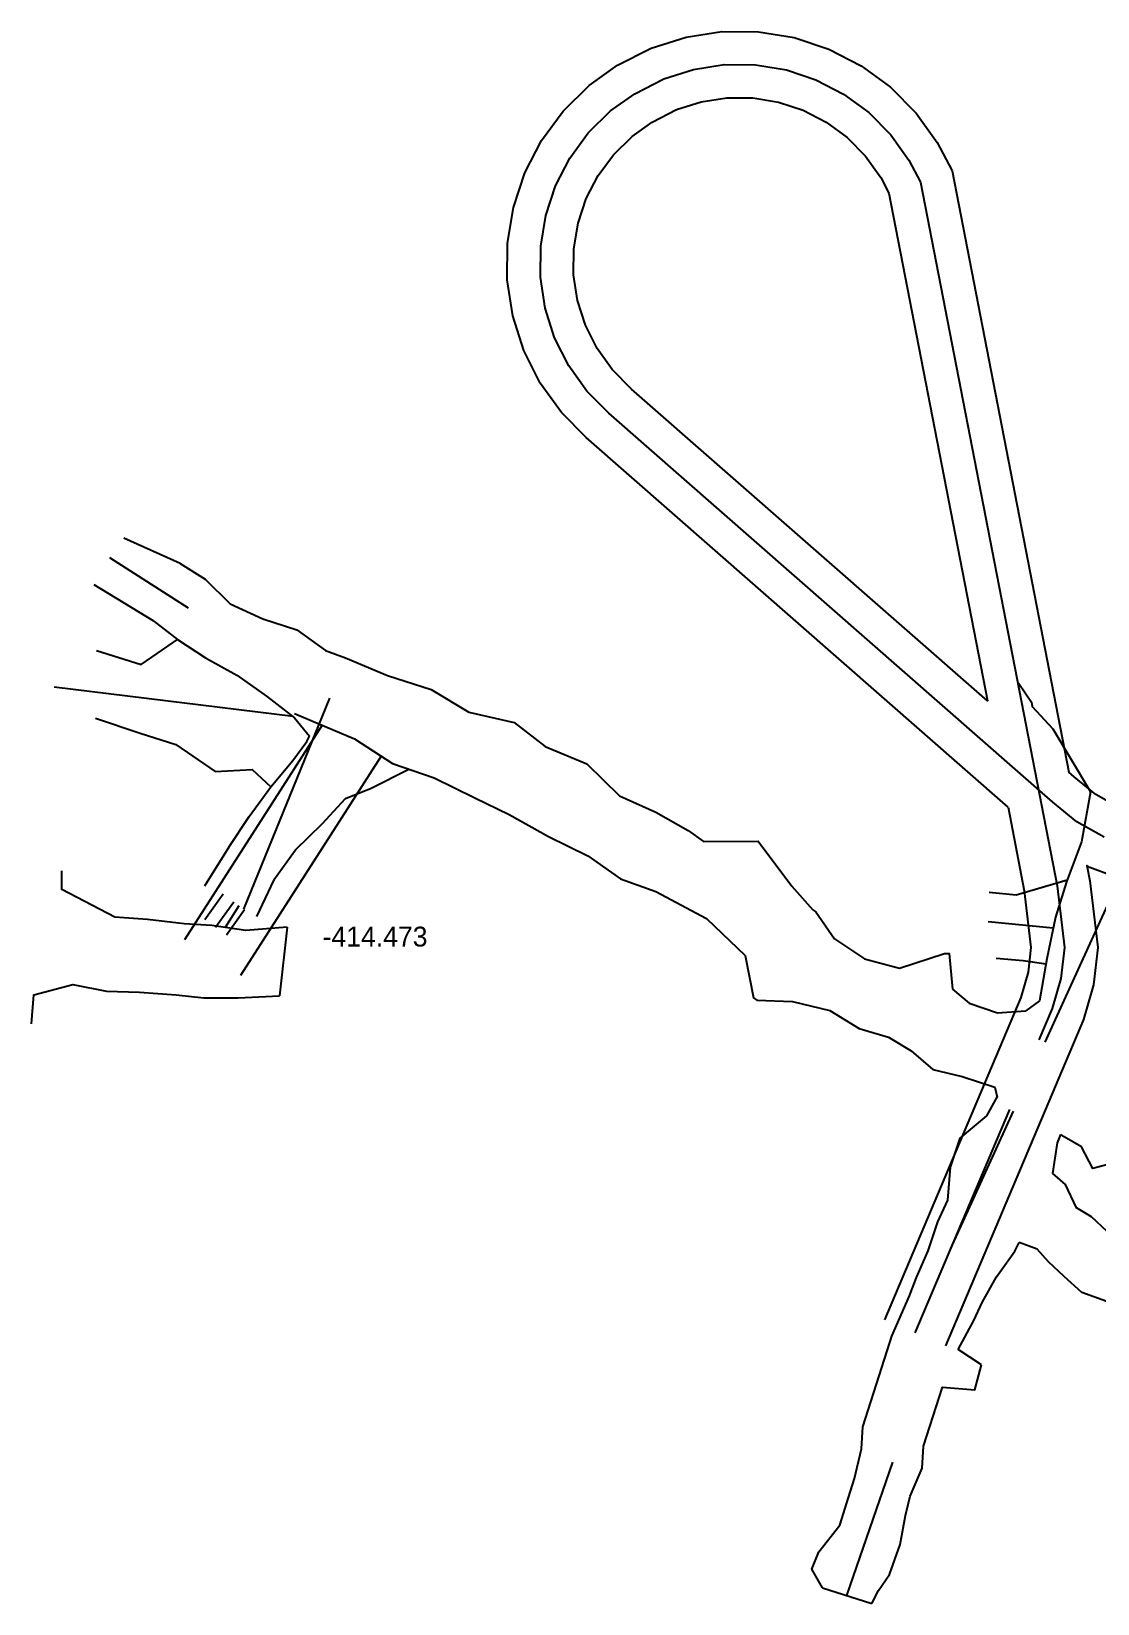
# Model space of a CAD drawing. Extents: x 3 to 13121, y 0 to 10397.
# Drawn here: x 10305.4 to 10385.8, y 9948.1 to 10066.7 of the extents above; entities that cross this region are included whole.
import ezdxf

# ---------------------------------------------------------------- set-up
doc = ezdxf.new("R2010")
doc.units = 0
doc.header["$MEASUREMENT"] = 0
doc.layers.add('F-485-7495-EW-SCR', color=4, linetype='Continuous')
doc.layers.add('R-420-8477-SE-PROY', color=7, linetype='Continuous')

msp = doc.modelspace()

# ---------------------------------------------------------------- linework, layer by layer
at = {"color": 5, "linetype": 'Continuous'}
for points, elevation in [([(10316.64612, 10026.59162), (10312.38503, 10028.48417)], -420.83068), ([(10317.27635, 10023.21326), (10311.32703, 10027.00749)], -420.67881), ([(10314.64652, 10022.22795), (10310.15457, 10024.96478)], -420.83068), ([(10325.15235, 10015.02834), (10307.12494, 10017.25931)], -420.67881), ([(10324.70711, 9999.13742), (10321.58164, 9998.88195), (10319.02708, 9999.2672), (10316.94377, 9999.3987), (10314.18078, 9999.70656), (10311.70275, 9999.88204), (10307.70174, 10001.97772), (10307.72257, 10003.38109)], -409.9731), ([(10324.70711, 9999.13742), (10324.13129, 9993.9694)], -409.9731), ([(10305.42071, 9991.83667), (10305.61, 9994.02845), (10308.53915, 9994.80111), (10311.08263, 9994.31648), (10313.57174, 9994.24038), (10316.3458, 9994.03191), (10318.41804, 9993.80102), (10321.0169, 9993.81332), (10324.13129, 9993.9694)], -407.15284), ([(10370.37466, 9958.77758), (10366.89783, 9948.70984)], -421.5702), ([(10365.09241, 9949.28762), (10368.80684, 9948.0989)], -421.44535)]:
    msp.add_lwpolyline(points, dxfattribs=dict(at, elevation=elevation))
at = {"color": 1, "linetype": 'Continuous', "elevation": -421.57826}
msp.add_lwpolyline([(10327.9085, 10016.43253), (10321.42788, 10000.49154)], dxfattribs=at)
at = {"color": 3, "linetype": 'Continuous'}
for points in [[(10327.36212, 10014.37492), (10316.97803, 9998.18417)], [(10331.80465, 10012.04008), (10321.18678, 9995.48484)]]:
    msp.add_lwpolyline(points, dxfattribs=at)
at = {"color": 3, "linetype": 'Continuous', "elevation": 422.36426}
for points in [[(10319.87684, 10001.61911), (10318.50046, 9999.69147)], [(10321.50451, 10000.45692), (10320.12813, 9998.52928)]]:
    msp.add_lwpolyline(points, dxfattribs=at)
at = {"color": 1, "linetype": 'Continuous'}
msp.add_lwpolyline([(10320.69067, 10001.03801), (10319.31429, 9999.11037)], dxfattribs=at)
at = {"color": 5, "linetype": 'Continuous'}
msp.add_lwpolyline([(10320.05482, 9999.13837), (10321.09423, 10000.78701)], dxfattribs=at)
at = {"color": 2, "linetype": 'Continuous', "elevation": -419.90343}
msp.add_lwpolyline([(10382.50289, 9999.0664), (10377.60098, 9999.53617)], dxfattribs=at)
at = {"layer": 'F-485-7495-EW-SCR', "color": 4, "linetype": 'Continuous'}
for points, elevation in [([(10379.81056, 10017.62289), (10379.90724, 10017.51717), (10380.85011, 10016.12577), (10380.91995, 10015.78587), (10382.47112, 10014.09492), (10385.3008, 10009.364), (10384.64167, 10005.57539), (10383.50875, 10002.56767), (10382.67421, 9999.89308), (10382.02361, 9996.75357), (10381.46947, 9993.58769), (10380.43614, 9992.81638)], -424.28854), ([(10379.90923, 10017.51712), (10380.85019, 10016.12564), (10380.92005, 10015.7858), (10382.47125, 10014.09488), (10385.30083, 10009.3641), (10384.64167, 10005.57539), (10383.50875, 10002.56767), (10382.67421, 9999.89308), (10382.02361, 9996.75357), (10381.46947, 9993.58769), (10380.43614, 9992.81638)], -419.90343), ([(10320.30246, 10005.1834), (10318.48033, 10002.2427)], -420.12418), ([(10320.30246, 10005.1834), (10318.48052, 10002.24286)], -424.32418), ([(10323.70668, 10002.72346), (10322.38992, 9999.94373)], -424.32418), ([(10323.70668, 10002.72346), (10322.39004, 9999.94375)], -420.12418), ([(10377.09297, 9966.11685), (10375.34248, 9967.27334)], -421.73431), ([(10377.09297, 9966.11685), (10375.34251, 9967.27334)], -425.93431)]:
    msp.add_lwpolyline(points, dxfattribs=dict(at, elevation=elevation))
for points in [[(10316.64612, 10026.59162, -420.83068), (10318.52114, 10025.40241, -420.64031), (10320.41894, 10023.54278, -420.95126), (10322.87348, 10022.41801, -420.86308), (10325.45299, 10021.56597, -420.8749), (10327.60833, 10020.02831, -421.28628), (10329.10453, 10019.45269, -421.19328)], [(10316.64612, 10026.59162, -424.83068), (10318.52114, 10025.40241, -424.94031), (10320.41894, 10023.54278, -425.05126), (10322.87348, 10022.41801, -425.06308), (10325.45299, 10021.56597, -424.9749), (10327.60833, 10020.02831, -424.98628), (10329.10453, 10019.45269, -425.09328)], [(10314.64652, 10022.22795, -420.83068), (10316.43822, 10020.85693, -420.64031), (10318.54431, 10019.45184, -420.95126), (10320.91553, 10018.14525, -420.86308), (10323.16178, 10016.56594, -420.8749), (10325.27546, 10014.93737, -421.28628), (10326.39673, 10013.54356, -421.19328)], [(10314.64652, 10022.22795, -424.83068), (10316.43822, 10020.85693, -424.94031), (10318.54431, 10019.45184, -425.05126), (10320.91553, 10018.14525, -425.06308), (10323.16178, 10016.56594, -424.9749), (10325.27546, 10014.93737, -424.98628), (10326.39673, 10013.54356, -425.09328)], [(10310.31922, 10020.02101, -424.03596), (10313.70077, 10018.96862, -424.36865), (10316.43822, 10020.85693, -424.94031)], [(10310.31922, 10020.02101, -419.93596), (10313.70077, 10018.96862, -419.86865), (10316.43822, 10020.85693, -420.64031)], [(10329.10453, 10019.45269, -421.19328), (10332.29286, 10018.12419, -420.67224), (10335.58119, 10017.0723, -420.59369), (10338.40856, 10015.35896, -420.4145), (10341.83655, 10014.57258, -420.83595), (10344.17026, 10012.77995, -421.05424), (10347.31891, 10011.46256, -421.07568), (10349.77383, 10009.04121, -420.3965), (10352.52193, 10007.82154, -420.91542), (10354.95336, 10006.42948, -421.23308)], [(10329.10453, 10019.45269, -425.09328), (10332.29286, 10018.12419, -425.17224), (10335.58119, 10017.0723, -425.29369), (10338.40856, 10015.35896, -425.3145), (10341.83655, 10014.57258, -425.33595), (10344.17026, 10012.77995, -425.35424), (10347.31891, 10011.46256, -425.37568), (10349.77383, 10009.04121, -425.2965), (10352.52193, 10007.82154, -425.31542), (10354.95336, 10006.42948, -425.33308)], [(10325.2561, 10015.27235, -420.84133), (10329.7788, 10013.34512, -420.67224), (10332.64812, 10011.49672, -420.59369), (10335.80139, 10010.40289, -420.4145), (10338.85693, 10008.9085, -420.83595), (10341.46997, 10007.64688, -421.05424), (10344.4324, 10005.97548, -421.07568), (10347.39944, 10004.52765, -420.3965), (10349.8682, 10002.77697, -420.91542), (10352.53241, 10001.82741, -421.23308)], [(10325.2561, 10015.27235, -424.64133), (10329.7788, 10013.34512, -425.17224), (10332.64812, 10011.49672, -425.29369), (10335.80139, 10010.40289, -425.3145), (10338.85693, 10008.9085, -425.33595), (10341.46997, 10007.64688, -425.35424), (10344.4324, 10005.97548, -425.37568), (10347.39944, 10004.52765, -425.2965), (10349.8682, 10002.77697, -425.31542), (10352.53241, 10001.82741, -425.33308)], [(10310.24041, 10014.92162, -419.93596), (10313.62041, 10013.76924, -419.86865), (10316.30567, 10012.92764, -420.07402), (10319.27211, 10010.88155, -420.69111), (10322.07274, 10011.03829, -420.30038), (10323.47098, 10009.73894, -420.18413)], [(10310.24041, 10014.92162, -424.03596), (10313.62041, 10013.76924, -424.36865), (10316.30567, 10012.92764, -424.57402), (10319.27211, 10010.88155, -424.49111), (10322.07274, 10011.03829, -424.60038), (10323.47098, 10009.73894, -424.48413)], [(10320.30246, 10005.1834, -420.12418), (10321.8462, 10007.49045, -419.80416), (10323.47098, 10009.73894, -420.18413), (10325.14182, 10011.70967, -420.53697), (10326.18633, 10013.15513, -420.88124), (10326.39673, 10013.54356, -421.19328)], [(10320.30246, 10005.1834, -424.32418), (10321.8462, 10007.49045, -424.30416), (10323.47098, 10009.73894, -424.48413), (10325.14182, 10011.70967, -424.73697), (10326.18633, 10013.15513, -424.88124), (10326.39673, 10013.54356, -425.09328)], [(10323.70668, 10002.72346, -420.12418), (10325.33147, 10004.97194, -419.80416), (10327.36152, 10006.92758, -420.18413), (10329.11341, 10008.83974, -420.53697), (10331.0495, 10009.64093, -420.88124), (10333.89658, 10011.06367, -420.5205)], [(10323.70668, 10002.72346, -424.32418), (10325.33147, 10004.97194, -424.30416), (10327.36152, 10006.92758, -424.48413), (10329.11341, 10008.83974, -424.73697), (10331.0495, 10009.64093, -424.88124), (10333.89652, 10011.0636, -425.0205)], [(10354.95336, 10006.42948, -421.23308), (10356.13045, 10005.60071, -421.62028), (10360.23487, 10005.61918, -421.46186), (10362.77812, 10002.22991, -420.79313), (10364.35461, 10000.45139, -420.75361), (10364.6038, 10000.28443, -420.74845), (10366.01329, 9998.25668, -420.90893), (10368.256, 9996.75399, -420.76254), (10370.91663, 9996.05464, -421.41786), (10374.3026, 9997.15635, -420.98006), (10374.66312, 9997.15553, -420.9749), (10374.90627, 9994.4648, -421.14569)], [(10354.95336, 10006.42948, -425.33308), (10356.13045, 10005.60071, -425.12028), (10360.23487, 10005.61918, -425.36186), (10362.77812, 10002.22991, -425.62313), (10364.35461, 10000.45139, -425.35361), (10364.6038, 10000.28443, -425.34845), (10366.01329, 9998.25668, -425.40893), (10368.256, 9996.75399, -425.46254), (10370.91663, 9996.05464, -425.31786), (10374.3026, 9997.15635, -425.38006), (10374.66312, 9997.15553, -425.3749), (10374.90627, 9994.4648, -425.34569)], [(10377.67724, 10001.77783, -422.9894), (10379.69534, 10001.58982, -422.06154), (10383.56435, 10002.72086, -422.23114)], [(10377.67724, 10001.77783, -426.9894), (10379.69534, 10001.58982, -426.56154), (10383.57364, 10002.72086, -426.23114)], [(10352.53241, 10001.82741, -421.23308), (10352.53241, 10001.82741, -421.23308), (10356.33843, 9999.80387, -421.46186), (10359.27133, 9996.99614, -420.79313), (10359.90154, 9993.80532, -420.75361), (10360.15073, 9993.63836, -420.74845), (10362.84048, 9993.52135, -420.90893), (10365.63983, 9992.84942, -420.76254), (10367.85514, 9991.48547, -421.41786), (10370.07219, 9990.84258, -420.98006), (10370.32138, 9990.67562, -420.9749), (10371.78912, 9989.81256, -421.14569)], [(10352.53241, 10001.82741, -425.33308), (10352.53241, 10001.82741, -425.33308), (10356.33843, 9999.80387, -425.36186), (10359.27133, 9996.99614, -425.62313), (10359.90154, 9993.80532, -425.35361), (10360.15073, 9993.63836, -425.34845), (10362.84048, 9993.52135, -425.40893), (10365.63983, 9992.84942, -425.46254), (10367.85514, 9991.48547, -425.31786), (10370.07219, 9990.84258, -425.38006), (10370.32138, 9990.67562, -425.3749), (10371.78912, 9989.81256, -425.34569)], [(10378.20504, 9996.80577, -422.9894), (10380.22314, 9996.61775, -422.06154), (10381.9533, 9996.37564, -422.23114)], [(10378.20504, 9996.80577, -426.9894), (10380.22314, 9996.61775, -426.56154), (10381.95873, 9996.37318, -426.23114)], [(10374.90627, 9994.4648, -421.14569), (10376.1663, 9993.39764, -421.12887), (10378.28498, 9992.68267, -420.63095)], [(10374.90627, 9994.4648, -425.34569), (10376.1663, 9993.39764, -425.22887), (10378.28498, 9992.68267, -425.23095)], [(10378.28498, 9992.68267, -420.63095), (10380.43614, 9992.81638, -419.90343), (10380.43614, 9992.81638, -419.90343), (10380.43614, 9992.81638, -419.90343), (10380.43614, 9992.81638, -419.90343)], [(10378.28498, 9992.68267, -425.23095), (10380.43614, 9992.81638, -424.28854), (10380.43614, 9992.81638, -424.28854), (10380.43614, 9992.81638, -424.28854), (10380.43614, 9992.81638, -424.28854)], [(10371.78912, 9989.81256, -421.14569), (10373.40705, 9988.41, -421.12887), (10375.62255, 9987.87004, -420.63095)], [(10371.78912, 9989.81256, -425.34569), (10373.40705, 9988.41, -425.22887), (10375.62255, 9987.87004, -425.23095)], [(10375.62255, 9987.87004, -420.63095), (10375.62255, 9987.87004, -420.63095), (10375.62255, 9987.87004, -420.63095), (10378.10012, 9987.05419, -420.98836), (10378.26088, 9986.3215, -421.41977)], [(10375.62255, 9987.87004, -425.23095), (10375.62255, 9987.87004, -425.23095), (10375.62255, 9987.87004, -425.23095), (10378.10012, 9987.05419, -425.18836), (10378.26088, 9986.3215, -425.21977)], [(10370.33081, 9968.28092, -421.73431), (10371.66328, 9971.31041, -421.46035), (10372.19838, 9972.70951, -421.43895), (10373.07658, 9974.72581, -421.35424), (10373.80366, 9976.90682, -421.37477), (10374.53918, 9978.55003, -421.2691), (10374.74152, 9981.03865, -421.09487), (10375.4686, 9983.21967, -421.0154), (10377.50331, 9984.90057, -421.23592), (10378.26088, 9986.3215, -421.41977)], [(10370.33081, 9968.28092, -425.93431), (10371.66328, 9971.31041, -425.36035), (10372.19838, 9972.70951, -425.23895), (10373.07658, 9974.72581, -425.25424), (10373.80366, 9976.90682, -425.17477), (10374.53918, 9978.55003, -425.2691), (10374.74152, 9981.03865, -425.29487), (10375.4686, 9983.21967, -425.2154), (10377.50331, 9984.90057, -425.13592), (10378.26088, 9986.3215, -425.21977)], [(10382.47375, 9980.5405, -425.2154), (10382.82722, 9982.86441, -425.13592), (10383.06395, 9983.48339, -425.1707)], [(10382.47375, 9980.5405, -421.0154), (10382.82722, 9982.86441, -421.23592), (10383.06395, 9983.48339, -421.31218)], [(10388.37947, 9980.97857, -425.31969), (10387.55125, 9981.48453, -425.26353), (10385.49947, 9980.9276, -425.26874), (10384.63349, 9982.57383, -425.27362), (10383.32914, 9983.32126, -425.2785), (10383.06395, 9983.48339, -425.29424)], [(10388.37947, 9980.97857, -421.01969), (10387.55125, 9981.48453, -421.36353), (10385.49947, 9980.9276, -421.36874), (10384.63349, 9982.57383, -421.27362), (10383.32914, 9983.32126, -421.1785), (10383.06395, 9983.48339, -420.98795)], [(10386.56284, 9976.16331, -421.0802), (10385.39813, 9977.27733, -420.94949), (10384.25149, 9977.95894, -421.12473), (10383.43479, 9979.70875, -421.19045), (10382.47375, 9980.5405, -421.0154)], [(10386.56284, 9976.16331, -425.1802), (10385.39813, 9977.27733, -425.24949), (10384.25149, 9977.95894, -425.22473), (10383.43479, 9979.70875, -425.19045), (10382.47375, 9980.5405, -425.2154)], [(10375.34248, 9967.27334, -421.3968), (10376.52018, 9969.45285, -421.46035), (10377.14868, 9970.81624, -421.43895), (10378.21369, 9972.76109, -421.35424), (10379.59459, 9974.69205, -421.37477), (10379.92726, 9975.3372, -421.33236)], [(10375.34251, 9967.27334, -425.2968), (10376.52018, 9969.45285, -425.36035), (10377.14868, 9970.81624, -425.23895), (10378.21369, 9972.76109, -425.25424), (10379.59459, 9974.69205, -425.17477), (10379.92726, 9975.3372, -425.21263)], [(10383.31417, 9972.76682, -425.1802), (10382.14945, 9973.88085, -425.24949), (10381.27929, 9974.85152, -425.22473), (10379.92726, 9975.3372, -425.19972)], [(10383.31417, 9972.76682, -421.0802), (10382.14945, 9973.88085, -420.94949), (10381.27929, 9974.85152, -421.12473), (10379.92726, 9975.3372, -421.17267)], [(10403.08404, 9963.62643, -420.98241), (10402.7592, 9963.85983, -420.98428), (10400.94974, 9965.28312, -420.99502), (10398.2572, 9966.84837, -421.00949), (10395.98334, 9968.4822, -421.02256), (10392.98641, 9969.28107, -420.7361), (10389.93112, 9969.99873, -420.74964), (10387.0966, 9970.6809, -420.66225), (10384.65791, 9971.5712, -420.67392), (10383.31417, 9972.76682, -421.0802), (10383.31417, 9972.76682, -421.0802)], [(10403.08404, 9963.62643, -424.88241), (10402.7592, 9963.85983, -424.88428), (10400.94974, 9965.28312, -424.79502), (10398.2572, 9966.84837, -424.90949), (10395.98334, 9968.4822, -425.02256), (10392.98641, 9969.28107, -425.1361), (10389.93112, 9969.99873, -425.04964), (10387.0966, 9970.6809, -425.06225), (10384.65791, 9971.5712, -425.07392), (10383.31417, 9972.76682, -425.1802), (10383.31417, 9972.76682, -425.1802)], [(10365.09241, 9949.28762, -421.44535), (10364.28513, 9950.7021, -421.48948), (10364.80675, 9952.00393, -421.24554), (10366.39485, 9954.01358, -421.54165), (10367.06487, 9956.10722, -421.42975), (10367.52171, 9957.5347, -421.28981), (10368.0317, 9959.78446, -421.28192), (10368.13802, 9961.42902, -421.44599), (10369.56942, 9965.90179, -421.6342), (10370.17853, 9967.80509, -421.71429), (10370.33081, 9968.28092, -421.73431)], [(10365.09241, 9949.28762, -425.84535), (10364.28513, 9950.7021, -425.78948), (10364.80675, 9952.00393, -423.84554), (10366.39485, 9954.01358, -425.94165), (10367.06487, 9956.10722, -425.82975), (10367.52171, 9957.5347, -425.68981), (10368.0317, 9959.78446, -425.58192), (10368.13802, 9961.42902, -425.64599), (10369.56942, 9965.90179, -425.8342), (10370.17853, 9967.80509, -425.91429), (10370.33081, 9968.28092, -425.93431)], [(10368.80684, 9948.0989, -421.44535), (10369.33294, 9949.08666, -421.48948), (10370.14028, 9950.29706, -421.24554), (10370.96645, 9952.55055, -421.54165), (10371.35075, 9954.73562, -421.42975), (10371.71234, 9956.19358, -421.28981), (10372.6033, 9958.32142, -421.28192), (10372.70962, 9959.96599, -421.44599), (10374.14102, 9964.43875, -421.6342), (10376.58584, 9964.22487, -421.71429), (10377.09297, 9966.11685, -421.73431)], [(10368.80684, 9948.0989, -425.84535), (10369.33294, 9949.08666, -425.78948), (10370.14028, 9950.29706, -423.84554), (10370.96645, 9952.55055, -425.94165), (10371.35075, 9954.73562, -425.82975), (10371.71234, 9956.19358, -425.68981), (10372.6033, 9958.32142, -425.58192), (10372.70962, 9959.96599, -425.64599), (10374.14102, 9964.43875, -425.8342), (10376.58584, 9964.22487, -425.91429), (10377.09297, 9966.11685, -425.93431)]]:
    msp.add_polyline3d(points, dxfattribs=at)
at = {"layer": 'R-420-8477-SE-PROY', "color": 3, "linetype": 'Continuous'}
for points in [[(10379.09181, 10008.19808), (10347.26744, 10036.09667), (10345.40549, 10037.96985), (10343.80416, 10040.20236), (10342.56687, 10042.66525), (10341.7387, 10045.27808), (10341.31837, 10047.99858), (10341.34173, 10050.74395), (10341.7846, 10053.44782), (10342.64822, 10056.06199), (10343.90938, 10058.50259), (10345.53273, 10060.70987), (10347.49204, 10062.64585), (10349.62006, 10064.17535), (10352.16697, 10065.48078), (10354.79889, 10066.3113), (10357.50772, 10066.73163), (10360.26391, 10066.70828), (10362.96947, 10066.26512), (10365.57349, 10065.40101), (10368.00977, 10064.14207), (10370.22764, 10062.51952), (10372.1667, 10060.5571), (10373.75325, 10058.3452), (10374.87448, 10056.20584), (10383.67456, 10010.82989)], [(10387.41181, 10008.1868), (10385.70484, 10009.16102), (10384.07068, 10010.48264), (10383.67456, 10010.82989)], [(10379.09181, 10008.19808), (10380.31811, 10001.87488), (10380.82301, 9997.59975), (10380.60952, 9995.75113), (10380.06666, 9993.8282), (10369.76781, 9969.50165)], [(10387.82941, 10002.67528), (10385.26819, 10003.6532), (10385.04127, 10003.78271), (10385.26189, 10002.64512), (10385.85699, 9997.60625), (10385.53048, 9994.77887), (10384.79334, 9992.1678), (10374.37219, 9967.55235)]]:
    msp.add_lwpolyline(points, dxfattribs=at)
at = {"layer": 'R-420-8477-SE-PROY', "color": 1, "linetype": 'Continuous'}
for points, elevation in [([(10386.34, 10005.92), (10384.29, 10007.09), (10382.46, 10008.57), (10348.98, 10037.92), (10347.32, 10039.59), (10345.95, 10041.5), (10344.89, 10043.61), (10344.18, 10045.85), (10343.82, 10048.18), (10343.84, 10050.53), (10344.22, 10052.85), (10344.96, 10055.09), (10346.04, 10057.18), (10347.43, 10059.07), (10349.11, 10060.73), (10350.92706, 10062.03599), (10353.12, 10063.16), (10355.37, 10063.87), (10357.69, 10064.23), (10360.05, 10064.21), (10362.37, 10063.83), (10364.6, 10063.09), (10366.69, 10062.01), (10368.59, 10060.62), (10370.25, 10058.94), (10371.62, 10057.03), (10372.49, 10055.37), (10382.79, 10002.26), (10383.34, 9997.603), (10383.07, 9995.265), (10382.43, 9992.998), (10381.42687, 9990.62854)], -428.06744), ([(10388.54, 10005.08), (10381.86719, 9990.46519)], -403.5838), ([(10379.20762, 9985.38652), (10372.07, 9968.527)], -428.06744), ([(10379.49177, 9985.26254), (10374.76, 9974.899)], -403.5838)]:
    msp.add_lwpolyline(points, dxfattribs=dict(at, elevation=elevation))
at = {"layer": 'R-420-8477-SE-PROY', "color": 3, "linetype": 'Continuous'}
msp.add_lwpolyline([(10370.10552, 10054.53416), (10377.53812, 10016.20936), (10350.69256, 10039.74333), (10349.23451, 10041.21015), (10348.09584, 10042.79764), (10347.21313, 10044.55475), (10346.6213, 10046.42192), (10346.32163, 10048.36142), (10346.33827, 10050.31605), (10346.6554, 10052.25218), (10347.27178, 10054.11801), (10348.17062, 10055.85741), (10349.32727, 10057.43013), (10350.72796, 10058.81415), (10352.23406, 10059.89664), (10354.07303, 10060.83922), (10355.94111, 10061.4287), (10357.87228, 10061.72837), (10359.83609, 10061.71172), (10361.77053, 10061.39488), (10363.62651, 10060.77899), (10365.37023, 10059.87793), (10366.95236, 10058.72048), (10368.3333, 10057.3229), (10369.48675, 10055.7148)], close=True, dxfattribs=at)

# ---------------------------------------------------------------- texts
at = {"color": 5, "linetype": 'Continuous', "insert": (10327.381, 9999.17875), "char_height": 1.5, "width": 14.6919185, "attachment_point": 1}
msp.add_mtext('-414.473', dxfattribs=at)

doc.saveas('drawing.dxf')
